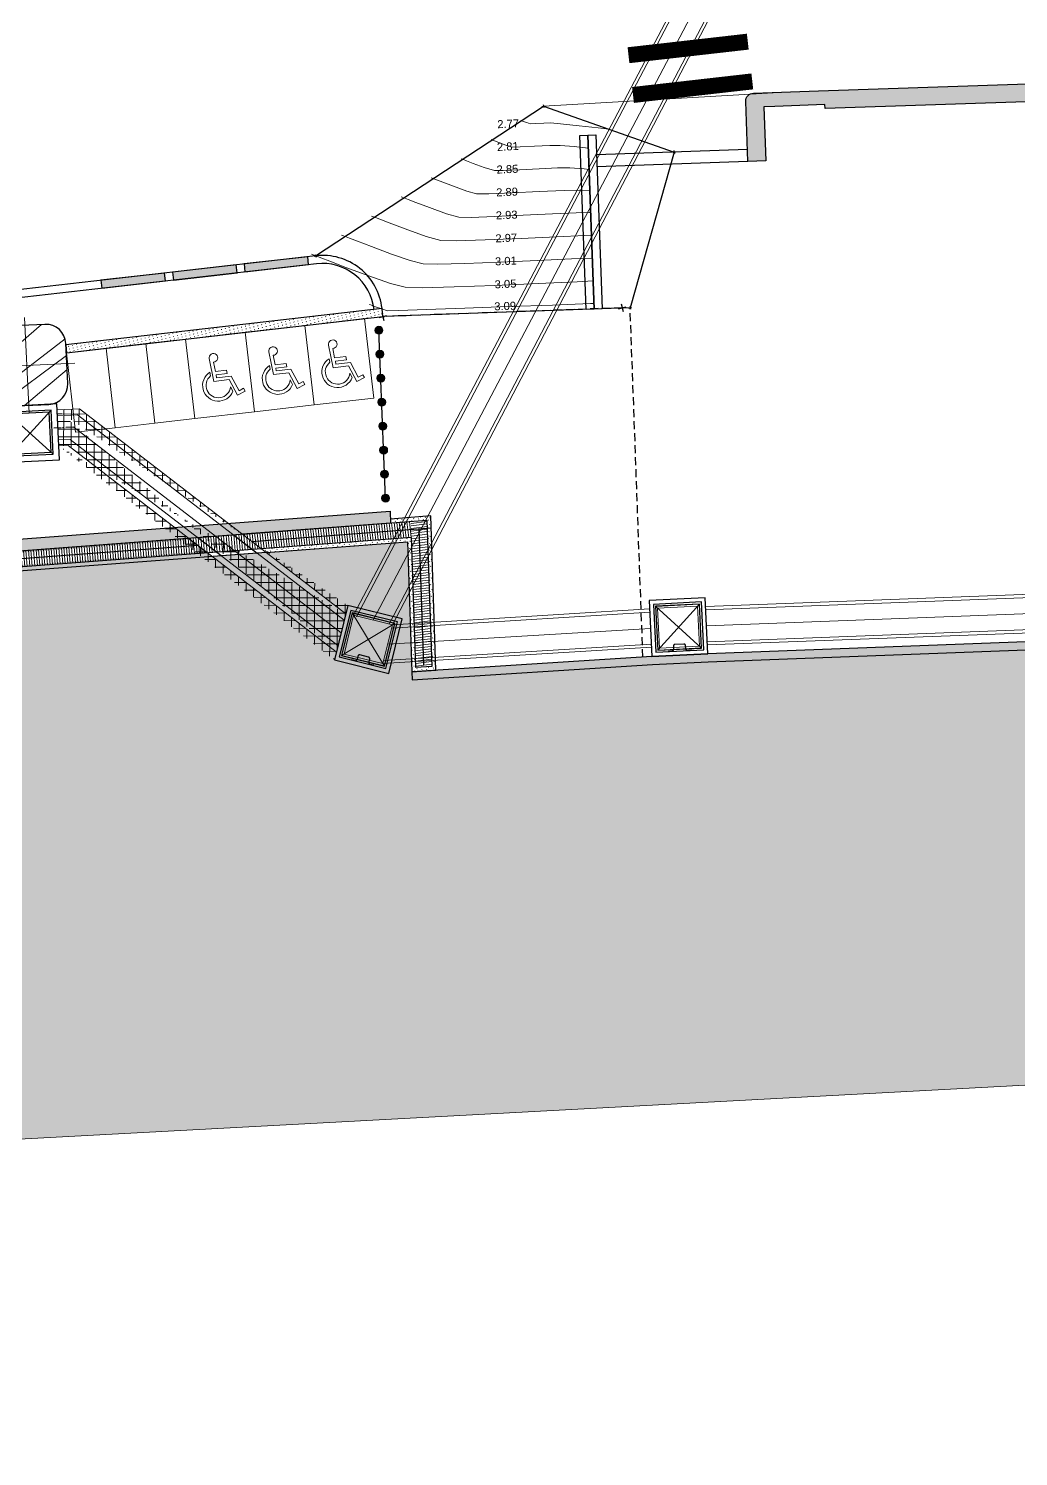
# Model space of a CAD drawing. Header units: millimetres. Extents: x -331961 to 300627, y -148243 to 59350.
# Drawn here: x -88141 to -63409, y -29328 to 6361 of the extents above; entities that cross this region are included whole.
import ezdxf

# ---------------------------------------------------------------- set-up
doc = ezdxf.new("R2010")
doc.units = ezdxf.units.MM
doc.header["$LTSCALE"] = 100
doc.header["$MEASUREMENT"] = 0
for name, pattern in [('Center', [40, 9.999999999999998, -4.999999999999999, 20, -4.999999999999999]), ('CENTERX2', [4, 2.5, -0.5, 0.5, -0.5]), ('DASHED', [0.75, 0.5, -0.25])]:
    doc.linetypes.add(name, pattern=pattern)
doc.layers.get('Defpoints').update_dxf_attribs({"color": 6})
for name, color, linetype, lineweight in [('1', 1, 'Continuous', 15), ('5', 5, 'Continuous', 18), ('8', 8, 'Continuous', 5), ('ARC-VIEW', 90, 'Continuous', 5), ('ARC_HATCH', 253, 'Continuous', 9), ('AXIS', 10, 'Center', 5), ('BOLLARD', 221, 'Continuous', 5), ('CON-VIEW', 90, 'Continuous', 30), ('Concrete cut', 4, 'Continuous', 9), ('HATCH', 8, 'Continuous', 9)]:
    doc.layers.add(name, color=color, linetype=linetype, lineweight=lineweight)
for name, color, linetype in [('4', 4, 'DASHED'), ('7', 7, 'Continuous'), ('DIM', 255, 'Continuous'), ('L1-DRAINAGE-TRANS_PIPE', 230, 'CENTERX2')]:
    doc.layers.add(name, color=color, linetype=linetype)
doc.styles.get("Standard").update_dxf_attribs({"font": 'arial.ttf'})
pattern_1 = [(46.90390696939673, (-65747.45755239739, -120.3926265118062), (-73.02088670063124, 68.32239827065185), [9.999999999999995, -59.99999999999997])]

# ---------------------------------------------------------------- blocks, each defined once
blk = doc.blocks.new('Manhole1.2')
at = {"flags": 128}
blk.add_lwpolyline([(-0.7000000015832484, -0.7000000010011718), (0.7000000004190952, -0.7000000000698492), (0.6999999994877726, 0.700000001816079), (-0.6999999999534339, 0.6999999998370185)], close=True, dxfattribs=at)
blk.add_lwpolyline([(-0.5500000005122274, -0.5500000005122274), (0.5500000005122274, -0.5499999993480742), (0.5500000007450581, 0.5500000005122274), (-0.5499999995809048, 0.5500000016763806)], close=True)
at = {"layer": '1'}
for p, q in [((-0.5499999995809048, 0.5500000016763806), (0.5500000005122274, -0.5499999993480742)), ((0.5500000007450581, 0.5500000005122274), (-0.5500000005122274, -0.5500000005122274))]:
    blk.add_line(p, q, dxfattribs=at)
at = {"layer": '4', "ltscale": 3}
blk.add_lwpolyline([(-0.4999999988358468, -0.4999999993015081), (0.5000000002328306, -0.4999999994179234), (0.4999999993015081, 0.5000000006984919), (-0.4999999993015081, 0.5000000006984919)], close=True, dxfattribs=at)
blk = doc.blocks.new('DRAINAGE')
at = {"layer": '8'}
h = blk.add_hatch(dxfattribs=at)
h.set_pattern_fill('ANSI37', color=256, scale=0.06000000000000005, angle=45)
h.set_pattern_definition([(90, (2.328306436538696e-10, -5.820766091346741e-11), (-0.1905000000000002, 2.775557561562891e-17), []), (180, (2.328306436538696e-10, -5.820766091346741e-11), (-9.020562075079397e-17, -0.1905000000000002), [])])
edge = h.paths.add_edge_path()
edge.add_line((100.6513862116262, 8.273962257895619), (100.7041732850496, 7.375424256717936))
edge.add_line((107.8944902198855, 3.210449766600505), (101.223316063683, 8.3061443838412))
edge.add_line((101.2233160636388, 8.306144383735955), (100.6611614162783, 8.276008186499924))
edge.add_line((107.6625902806409, 2.255067487829365), (100.9404547311303, 7.389688339250545))
edge.add_line((100.9404547300655, 7.389688338909764), (100.7093397751666, 7.377298641889751))
edge.add_line((107.6140903488267, 2.055257285188418), (107.944323262023, 3.415752129663705))
at = {"flags": 128}
for points in [[(116.8734936153051, 3.64479833515361), (115.4754767748527, 3.570307307003532), (115.5499678023625, 2.17229046637658), (116.9479846435133, 2.246781494759489)], [(109.3048181033228, 3.085519219224807), (107.9443465019576, 3.415847876574844), (107.6140178442001, 2.05537627520971), (108.9744894455653, 1.725047617801465)], [(107.7347892897669, 2.128957916400395), (108.9009078051895, 1.845819065580145), (109.184046654962, 3.011937580420636), (108.0179281404708, 3.295076431590132)], [(107.7951750138309, 2.165748735889792), (108.864116985118, 1.906204789469484), (109.1236609327607, 2.975146761280484), (108.0547189598437, 3.234690707991831)], [(115.6445053585339, 2.277469601714984), (116.8428055078257, 2.341319052793551), (116.7789560561068, 3.539619201503228), (115.5806559072807, 3.475769751064945)], [(115.6917741377838, 2.330059168394655), (116.7902159406804, 2.388587831810582), (116.731687278254, 3.487029635405634), (115.6332454739604, 3.428500971698668)]]:
    blk.add_lwpolyline(points, close=True, dxfattribs=at)
at = {"layer": '4', "ltscale": 10}
for points in [[(108.603251085151, 1.923951140372083), (108.5060745424125, 1.947546044364572, -0.414213562373095), (108.4766418868676, 1.995854623208288), (108.4970793370157, 2.080027067509945, 0.414213562373095), (108.467646681238, 2.128335645946208), (108.2493642608169, 2.181335605157074, 0.414213562373095), (108.2010556815658, 2.151902949612122), (108.1806182323489, 2.067730505485088, -0.414213562373095), (108.1323096528649, 2.038297850056551), (108.0351331105921, 2.061892753932625)], [(116.5352506842464, 2.330633808800485), (116.4353923387825, 2.325313021196052, -0.414213562373095), (116.3933206850197, 2.363128044293262), (116.388711921405, 2.449623414315283, 0.414213562373095), (116.3466402685735, 2.487438437470701), (116.1223338588607, 2.475486639596056, 0.414213562373095), (116.0845188354142, 2.433414985949639), (116.0891275994945, 2.346919616102241, -0.414213562373095), (116.0513125758152, 2.304847962514032), (115.9514542305842, 2.299527174851391)]]:
    blk.add_lwpolyline(points, format="xyb", dxfattribs=at)
at = {"layer": '8', "ltscale": 5}
for p, q in [((108.0915035398211, 3.174219593347516), (119.8598458485212, 25.7915086154826)), ((108.1624714406207, 3.137293217529077), (119.9308137483895, 25.75458223809255)), ((108.9922265873756, 2.975089732790366), (120.6013972896617, 25.4218407071894)), ((109.0632855698932, 2.938338940963149), (120.6957986820489, 25.43022330553504)), ((147.7922013474163, 4.716420902870595), (116.890400077682, 3.425354813225567)), ((147.7955408070702, 4.636490633711219), (116.8937395378016, 3.345424544066191)), ((147.8289353828877, 3.837187935539987), (116.9271341154817, 2.546121846127789)), ((147.8322748430073, 3.75725766614778), (116.9304735707119, 2.466191576211713))]:
    blk.add_line(p, q, dxfattribs=at)
at = {"layer": '8', "ltscale": 2}
for p, q in [((108.5774902999401, 3.056256026611663), (120.297217321815, 25.56028797087492)), ((107.7785402496811, 2.732758626516443), (101.0818853995297, 7.847916362399701)), ((147.8122380946297, 4.236839284538291), (116.9104368251283, 2.945773195067886)), ((115.5127222880255, 2.871298886020668), (108.9453568640165, 2.452495797595475))]:
    blk.add_line(p, q, dxfattribs=at)
at = {"layer": '8', "ltscale": 0.8}
for p, q in [((101.2233160636388, 8.306144383735955), (100.6611614164431, 8.276008186570834)), ((107.8944902198855, 3.210449766600505), (101.2233160636388, 8.30614438385237)), ((101.1761725069955, 8.15340170986019), (100.669191142777, 8.126223262632266)), ((107.8558402296621, 3.051219386572484), (101.1761725074612, 8.153401709976606)), ((100.9875982857775, 7.542431013134774), (100.7013100497425, 7.527083566354122)), ((107.7012402690016, 2.41429786675144), (100.9875982862432, 7.542431013251189)), ((100.9404547300655, 7.389688338909764), (100.7093397751451, 7.377298641949892)), ((107.6625902806409, 2.255067487829365), (100.9404547305312, 7.389688338909764))]:
    blk.add_line(p, q, dxfattribs=at)
at = {"layer": '8'}
for points in [[(108.0547189600766, 3.234690706070978), (107.7951750147622, 2.165748733561486), (108.8641169874463, 1.906204788305331), (108.9065878146794, 2.081122565607075), (109.1236609327607, 2.975146761047654)], [(115.6332454746589, 3.428500970010646), (115.6917741396464, 2.330059166648425), (116.7902159432415, 2.388587831752375), (116.7806385250296, 2.568332853901666), (116.731687278254, 3.487029635056388)]]:
    blk.add_lwpolyline(points, close=True, dxfattribs=at)
at = {"layer": '8', "flags": 128}
for points in [[(109.1176223598886, 2.971467679133639), (108.0583980418742, 3.22865213372279), (107.8012135874014, 2.169427815184463), (108.8604379051831, 1.912243360944558)], [(116.7269603998866, 3.48177067830693), (115.6385044313502, 3.423774092050735), (115.696501017781, 2.33531812322326), (116.7849569863174, 2.393314709712286)]]:
    blk.add_lwpolyline(points, close=True, dxfattribs=at)
at = {"layer": '8', "ltscale": 0.1, "flags": 128}
for points in [[(108.0547189603094, 3.234690708224662), (108.864116985118, 1.906204789236654)], [(115.6332454744261, 3.428500972047914), (116.7902159409132, 2.38858783186879)], [(116.731687278254, 3.487029635405634), (115.6917741377838, 2.330059168394655)], [(109.1236609327607, 2.975146761280484), (107.7951750138309, 2.165748735889792)]]:
    blk.add_lwpolyline(points, dxfattribs=at)
at = {"layer": '8', "ltscale": 5, "flags": 128}
for points in [[(109.043510024203, 2.856867561000399), (115.4919120683335, 3.280438024376053)], [(109.063285570126, 2.938338941021357), (115.4866684798617, 3.360265994444489)], [(108.8273324144538, 1.966675895266235), (115.5377361136489, 2.401849740825128)], [(108.8472058200277, 2.048132745199837), (115.5325589415152, 2.481682045967318)]]:
    blk.add_lwpolyline(points, dxfattribs=at)
at = {"layer": 'Concrete cut', "ltscale": 3}
for points in [[(116.6846089970786, 3.434450218570419), (115.6856445434969, 3.381222040508874), (115.7388524208218, 2.382638582901563), (116.7378168744035, 2.435866761137731)], [(109.0634605910163, 2.938310929865111), (108.0913243975956, 3.174349994049408), (107.8553753562737, 2.202584564336576), (108.8275115501601, 1.966545500385109)]]:
    blk.add_lwpolyline(points, close=True, dxfattribs=at)
at = {"layer": '4', "rotation": 3.068596315202203}
blk.add_blockref('Manhole1.2', (99.99155656783842, 7.690273610583972), dxfattribs=at)
blk = doc.blocks.new('bollard H')
at = {"layer": 'BOLLARD'}
h = blk.add_hatch(color=256, dxfattribs=at)
h.dxf.hatch_style = 1
h.set_gradient(color1=(128, 128, 128), tint=1, name='SPHERICAL')
edge = h.paths.add_edge_path()
edge.add_arc((0, 0), 0.09999999999999998, -7.830578339736268, 352.1694216602637)
blk.add_circle((1.164153218269348e-10, 0), 0.09999999999999998, dxfattribs=at)
blk = doc.blocks.new('*U31')
at = {"layer": 'BOLLARD', "rotation": 7.830578339736208}
blk.add_blockref('bollard H', (0, 0), dxfattribs=at)
blk = doc.blocks.new('*U32')
at = {"layer": 'BOLLARD', "rotation": 320.7731224971974}
blk.add_blockref('*U31', (0, 0), dxfattribs=at)
blk = doc.blocks.new('*U33')
at = {"layer": '7', "rotation": 167.6061784300707}
for p in [(610022.944650696, 1196806.994368521), (610023.5306679531, 1196806.865590517), (610024.1166852101, 1196806.736812512), (610024.7027024672, 1196806.608034508), (610025.2887197243, 1196806.479256503), (610025.8747369812, 1196806.350478499), (610026.4607542383, 1196806.221700494), (610027.0467714954, 1196806.09292249)]:
    blk.add_blockref('*U32', p, dxfattribs=at)
blk = doc.blocks.new('VD-10')
at = {"layer": 'HATCH', "ltscale": 0.5}
h = blk.add_hatch(dxfattribs=at)
h.set_pattern_fill('ANSI31', color=256, scale=0.1, angle=349.8311386906603, style=0)
h.set_pattern_definition([(34.83113869066036, (-605324.2970858506, -1193201.904153496), (-0.181343222383151, 0.2606163573064727), [])])
edge = h.paths.add_edge_path()
edge.add_line((-0.4998511469457299, -1.000000000232831), (0.5001488530542701, -1.000000000232831))
edge.add_arc((0.5001488530542701, -0.5000000002328306), 0.5, 270, 360)
edge.add_line((1.00014885305427, -0.5000000002328306), (1.00014885305427, 0.4999999997671694))
edge.add_arc((0.5001488530542701, 0.4999999997671694), 0.5, 0, 90)
edge.add_line((0.5001488530542701, 0.9999999997671694), (-0.4998511469457299, 0.9999999997671694))
edge.add_arc((-0.4998511469457299, 0.4999999997671694), 0.5, 90, 180)
edge.add_line((-0.9998511469457299, 0.4999999997671694), (-0.9998511469457299, -0.5000000002328306))
edge.add_arc((-0.4998511469457299, -0.5000000002328306), 0.5, 180, 270)
at = {"layer": 'AXIS', "ltscale": 3}
for p, q in [((0, 1.19999999976717), (0, -1.200000000232831)), ((-1.19985114694573, -3.783455851501278e-10), (1.20014885305427, -3.201379242372251e-10))]:
    blk.add_line(p, q, dxfattribs=at)
at = {"layer": 'AXIS', "ltscale": 200}
blk.add_line((3.923196345567703e-08, -1.000000000232831), (3.923196345567703e-08, -0.8256725680548698), dxfattribs=at)
at = {"layer": 'CON-VIEW', "flags": 128}
blk.add_lwpolyline([(-0.4998511469457299, -1.000000000232831), (0.5001488530542701, -1.000000000232831, 0.4142135623730833), (1.00014885305427, -0.5000000002328306), (1.00014885305427, 0.4999999997671694, 0.4142135623730953), (0.5001488530542701, 0.9999999997671694), (-0.4998511469457299, 0.9999999997671694, 0.4142135623731064), (-0.9998511469457299, 0.4999999997671694), (-0.9998511469457299, -0.5000000002328306, 0.414213562373095)], format="xyb", close=True, dxfattribs=at)
blk = doc.blocks.new('BIKE1X2')
at = {"layer": '8'}
blk.add_lwpolyline([(0, 0), (1, 0), (0.9999999999417923, 2), (5.820766091346741e-11, 1.999999999534339)], close=True, dxfattribs=at)
blk = doc.blocks.new('*U41')
at = {"layer": 'ARC-VIEW', "xscale": -1000, "yscale": 1000, "zscale": 1000, "rotation": 151.0973480734846}
blk.add_blockref('BIKE1X2', (45.60182464774698, 1117.103609023616), dxfattribs=at)
blk = doc.blocks.new('*U42')
at = {"layer": '1'}
for p in [(-1750.882784748635, 966.6485783731674), (-875.4413923743174, 483.3242891865837), (0, 0)]:
    blk.add_blockref('*U41', p, dxfattribs=at)
blk = doc.blocks.new('A$C0FC06FC7')
for p, q in [((983.3851591378625, 1690.137638702552), (815.1740707966674, 3614.509923201083)), ((756.3563808493491, 2170.667853023886), (729.5181748617615, 2477.702902098215)), ((1125.425375327206, 3293.325162950467), (1195.55609437378, 2492.087426296464)), ((2142.074701869598, 2492.087426296464), (1195.55609437378, 2492.087426296464)), ((2142.074701869598, 2210.798888226534), (2142.074701869598, 2492.087426296464)), ((2266.985708642489, 1690.137638702552), (983.3851591378625, 1690.137638702552)), ((1220.176711356937, 2210.798888226534), (1241.128520776721, 1971.42617683069)), ((2142.074701869598, 2210.798888226534), (1220.176711356937, 2210.798888226534)), ((2457.89475019995, 1971.42617683069), (1241.128520776721, 1971.42617683069)), ((2813.648920475709, 314.4029016760469), (2266.985708642489, 1690.137638702552)), ((2971.183033571317, 679.6829128209793), (2457.89475019995, 1971.42617683069)), ((2460.110276266671, 695.0653822780878), (2305.938593605271, 1083.054430542077)), ((3466.865685796103, 573.9657122679346), (2813.648920475709, 314.4029016760469)), ((3362.992736771441, 835.3727743882046), (2971.183033571317, 679.6829128209793)), ((3466.865685796103, 573.9657122679346), (3362.992736771441, 835.3727743882046))]:
    blk.add_line(p, q)
for centre, radius, start, end in [((1168.526288673485, 3645.39627497227), 354.699530072429, 263.0201249035503, 184.9955775546926), ((1305.825607820618, 1305.832760517049), 1305.913429766081, 116.1872388435257, 332.1153117835303), ((1305.825607820618, 1305.832760517049), 1024.624891668825, 122.4296591420526, 347.4422065025104)]:
    blk.add_arc(centre, radius, start, end)
blk = doc.blocks.new('rrrrrrrrrrr')
at = {"layer": '8'}
blk.add_lwpolyline([(-61.87889808206819, 2.794366705813445), (-61.87889808043838, 0.7943667056970298), (-60.37889808020554, 0.7943667067447677), (-60.37889808253385, 2.794366706977598)], close=True, dxfattribs=at)
at = {"layer": '8', "xscale": 0.0003000000000000001, "yscale": 0.0003000000000000001, "zscale": 0.0003000000000000001}
blk.add_blockref('A$C0FC06FC7', (-61.59170688106678, 1.157033304218203), dxfattribs=at)

msp = doc.modelspace()

# ---------------------------------------------------------------- hatches: boundary and pattern name
at = {"layer": '8'}
h = msp.add_hatch(dxfattribs=at)
h.set_pattern_fill('ACAD_ISO07W100', color=256, scale=19.99999999999999, angle=-30.34036801218192)
h.set_pattern_definition([(45.95199994079456, (-30463.33492560312, -2286.304720199842), (-71.8757591622539, 69.52607600641409), [9.999999999999991, -59.99999999999996])])
edge = h.paths.add_edge_path()
edge.add_line((-68243.35432385793, 4462.485909083014), (-69492.17484882358, 4416.820100579236))
edge.add_line((-69492.17484882358, 4416.820100579236), (-69767.32646462484, 4406.75844391447))
edge.add_line((-69767.32646462484, 4406.75844391447), (-69717.99116715614, 3057.660361595743))
edge.add_line((-69717.99116715614, 3057.660361595743), (-70167.6906085345, 3041.216134251328))
edge.add_line((-70167.6906085345, 3041.216134251328), (-70222.50759689102, 4540.213777449244))
edge.add_arc((-70022.64119276701, 4547.522711083267), 200.0000000208234, 92.09421027780252, 182.0943215916907, ccw=False)
edge.add_line((-70029.9497381018, 4747.389129406656), (-68405.2013036519, 4806.801550382224))
edge.add_line((-68405.2013036519, 4806.801550382224), (-56972.98907488468, 5186.812847642839))
edge.add_line((-56972.98907488468, 5186.812847642839), (-55871.82031465298, 5219.753630934923))
edge.add_line((-55871.82031465298, 5219.753630934923), (-44437.3352376977, 5523.785456335754))
edge.add_line((-44437.3352376977, 5523.785456335754), (-43336.00069970894, 5549.407187877805))
edge.add_line((-43336.00069970894, 5549.407187877805), (-39668.76774736913, 5622.945070271322))
edge.add_arc((-39660.74828417585, 5223.025468147632), 399.9999999408489, 0.9519499293995182, 91.14878045474, ccw=False)
edge.add_line((-39260.80349235423, 5229.671026621974), (-39240.88952851249, 4031.203523338074))
edge.add_line((-39240.88952851249, 4031.203523338074), (-39690.80173539766, 4022.181573679933))
edge.add_line((-39690.80173539766, 4022.181573679933), (-39709.90782956267, 5172.029635247425))
edge.add_line((-39709.90782956267, 5172.029635247425), (-43326.25668419129, 5099.512115791993))
edge.add_line((-43326.25668419129, 5099.512115791993), (-44426.12174708699, 5073.924570543255))
edge.add_line((-44426.12174708699, 5073.924570543255), (-55859.11213549203, 4769.932487590268))
edge.add_line((-55859.11213549203, 4769.932487590268), (-56958.78634794871, 4737.036412675719))
edge.add_line((-56958.78634794871, 4737.036412675719), (-68239.68165485177, 4362.054950381396))
edge.add_line((-68239.68165485177, 4362.054950381396), (-68243.35432385793, 4462.485909083014))
h = msp.add_hatch(dxfattribs=at)
h.set_pattern_fill('GRASS', color=256, scale=19.99999999999999, angle=-59.15736716496961)
h.set_pattern_definition([(108.0869078166089, (-69673.88392264955, -104960.760556712), (-452.9806150504673, 229.9403451485889), [95.2499999999999, -623.1704895999993]), (63.08690781660903, (-69673.88392264955, -104960.760556712), (-452.9806151043975, 229.9403451759646), [95.24999999999989, -412.7499999999995]), (153.086907816609, (-69673.88392264955, -104960.760556712), (-229.9403451759647, -452.9806151043973), [95.24999999999996, -412.7499999999998])])
h.paths.add_polyline_path([(-181745.8556679511, -9792.777163734369), (-181698.4874690217, -10381.63009800881), (-187187.6751566068, -10821.38328731156), (-187234.8990788136, -10234.32392061668)])
h.paths.add_polyline_path([(-187235.7846391385, -10223.31517310481), (-187247.8120094654, -10073.79814478109), (-181758.6243060756, -9634.045143075287), (-181745.8556679511, -9792.777163734369), (-187234.8990783524, -10234.32392049601)])
edge = h.paths.add_edge_path()
edge.add_line((71411.7486685433, -3307.393572120782), (72638.38262033963, -3352.245254105772))
edge.add_arc((73011.09496516269, 6840.942938841588), 10200.00000149208, 267.9059216275477, 313.3056848049394)
edge.add_line((80007.17865894712, -581.6450857362361), (83070.58435870003, 2305.736313318106))
edge.add_arc((86362.85902636405, -1187.246296408557), 4799.999999719546, 65.2419397845722, 133.305684611567, ccw=False)
edge.add_arc((84268.92153226421, -5727.667614810256), 9799.999997240935, 48.42824170532771, 65.24193944883137, ccw=False)
edge.add_arc((80951.12751548644, -9468.287999620341), 14799.99979705635, 16.508653375699225, 48.42820818455351, ccw=False)
edge.add_line((95141.02439202368, -5262.717808911635), (95332.82496384502, -5205.872379784414))
edge.add_line((95332.82496370026, -5205.872379877314), (95039.87272896868, -20178.53512651211))
edge.add_line((95039.87272899435, -20178.53512649369), (94266.5218397245, -20878.42276623294))
edge.add_line((94266.52184041333, -20878.42276633391), (61853.88423766301, -18726.00490841168))
edge.add_line((61853.88423694205, -18726.00490833446), (14676.48797250708, -17814.82779064884))
edge.add_line((14676.48797254707, -17814.8277905084), (-17714.13881107734, -17924.70763694105))
edge.add_line((-17714.13881099038, -17924.70763705985), (-46801.46107879968, -19162.4168368723))
edge.add_line((-46801.46107837046, -19162.41683681207), (-104370.4270289484, -22254.20941430812))
edge.add_line((-104370.4270295406, -22254.20941429649), (-119940.9600034628, -23282.93240850521))
edge.add_line((-119940.9600034239, -23282.93240856627), (-199150.1446159739, -29328.40944530354))
edge.add_line((-199150.1446157994, -29328.40944530701), (-199401.7970150339, -17785.01656578324))
edge.add_line((-199401.797014658, -17785.01656596214), (-199401.3194775268, -17776.94046713391))
edge.add_line((-199401.3194775032, -17776.94046696697), (-199201.6681947491, -17788.74577324244))
edge.add_line((-199201.6681952246, -17788.74577310207), (-199034.6606897555, -14964.31566458099))
edge.add_arc((-189251.747830666, -15542.7756764403), 9799.999999822847, 121.6163081606374, 176.6160618903435, ccw=False)
edge.add_line((-194389.185295012, -7197.313658258208), (-193361.7886346129, -6564.851838526141))
edge.add_line((-193361.788634671, -6564.851838576025), (-192011.9905727749, -6166.788361675135))
edge.add_line((-192011.9905727075, -6166.788361720071), (-187618.0592016581, -5757.918646382517))
edge.add_line((-187618.0592018147, -5757.918646505277), (-184043.1896735946, -5476.340046733327))
edge.add_arc((-183695.3980617217, -9762.251686369214), 4299.999719733618, 31.86657615177279, 94.63925199859699, ccw=False)
edge.add_line((-180043.4951134283, -7492.096969339298), (-179182.6166670357, -8876.956121237396))
edge.add_arc((-172612.5231442761, -5582.055347029382), 7350.000000212072, 206.6337569960937, 274.3148635188023)
edge.add_line((-172059.5281698229, -12911.22286858363), (-170803.6060452107, -12816.4619533419))
edge.add_line((-170803.6060453126, -12816.4619534456), (-170758.4667022052, -13414.72028470525))
edge.add_line((-170758.4667029908, -13414.72028457958), (-78670.39741443368, -6466.605147461145))
edge.add_line((-78670.3974136404, -6466.605147520342), (-78555.66611307277, -9918.034878945939))
edge.add_line((-78555.66611313913, -9918.034878928622), (-72552.12166984548, -9533.692410682474))
edge.add_line((-72552.12167027511, -9533.692410747666), (-71157.89610041166, -9464.98147288611))
edge.add_line((-71157.89610027778, -9464.981472846237), (-40271.79305163783, -8297.497479639307))
edge.add_line((-40271.79305212758, -8297.497479541198), (-38875.303282446, -8266.936059845757))
edge.add_line((-38875.30328198615, -8266.936060168286), (-15626.11752942274, -7899.88726911525))
edge.add_line((-15626.11752990657, -7899.8872689204), (-14227.85736125382, -7889.726757719618))
edge.add_line((-14227.85736108944, -7889.726757620723), (9280.757185969327, -7864.165078083926))
edge.add_line((9280.757185807452, -7864.165078237012), (10678.91004456265, -7870.060468401265))
edge.add_line((10678.91004526569, -7870.060468182579), (46407.18289997213, -8486.771546196484))
edge.add_line((46407.18289988744, -8486.771546379547), (47805.18760504067, -8525.82254901054))
edge.add_line((47805.18760511372, -8525.82254926089), (71191.22108209535, -9338.530405786762))
edge.add_line((71191.22108172067, -9338.530405466037), (71411.74866781285, -3307.393572125147))
h = msp.add_hatch(dxfattribs=at)
h.set_pattern_fill('ACAD_ISO07W100', color=256, scale=19.99999999999999, angle=-0.227746127211426)
h.set_pattern_definition([(74.88487575775906, (78946.69386945781, 41345.54238506578), (-96.54038324351524, 26.07593532733195), [9.999999999999993, -59.99999999999996])])
h.paths.add_polyline_path([(-84721.0243372327, 51.58767892877222), (-84743.75306203542, 250.2919945013127), (-86333.387587448, 68.4621954918257), (-86310.65886207041, -130.2421251055493)])
h.paths.add_polyline_path([(-82932.68549674295, 256.1462084028753), (-82955.41422180634, 454.8505240304512), (-84545.048747189, 273.0207249055675), (-84522.32002161047, 74.31640448383405)])
h.paths.add_polyline_path([(-81144.34665651387, 460.7047379320429), (-81167.0753813166, 659.4090535045543), (-82756.70990669914, 477.5792543796706), (-82733.98118135124, 278.8749338976049)])
h.paths.add_polyline_path([(-90086.04085847177, -562.0879094332631), (-90108.76958330453, -363.383593745355), (-91698.40410868707, -545.2133928702387), (-91675.67538333952, -743.9177133523044)])
h.paths.add_polyline_path([(-88297.70201801218, -357.5293798438215), (-88320.4307430454, -158.8250643316424), (-89910.06526842772, -340.6548634564679), (-89887.33654284955, -539.3591838781722)])
h.paths.add_polyline_path([(-97239.39621996973, -1380.322027209069), (-97262.12494503357, -1181.617711581523), (-98851.75947018538, -1363.447510646045), (-98829.03074480745, -1562.15183124342)])
h.paths.add_polyline_path([(-95451.05737971072, -1175.763497795298), (-95473.78610451333, -977.0591822227289), (-97063.42062989599, -1158.888981347642), (-97040.6919045482, -1357.593301829649)])
h.paths.add_polyline_path([(-93662.71853922098, -971.2049683211371), (-93685.44726402359, -772.5006527486257), (-95275.08178940613, -954.3304518735094), (-95252.35306382761, -1153.034772295214)])
h.paths.add_polyline_path([(-91874.379698731, -766.6464388470631), (-91897.10842376435, -567.9421233348548), (-93486.74294894631, -749.7719222840387), (-93464.0142235686, -948.4762428814138)])
h.paths.add_polyline_path([(-104374.5579963581, -1172.989916564664), (-104321.7123694997, -980.0978749707283), (-105864.8487029327, -557.332861267816), (-105917.6943297606, -750.2249029770028)])
h.paths.add_polyline_path([(-102638.5296213117, -1648.600556258403), (-102585.6839942229, -1455.708514604106), (-104128.8203278861, -1032.94350096141), (-104181.6659544839, -1225.835542610381)])
edge = h.paths.add_edge_path()
edge.add_line((-102439.6140404361, -1697.265985892736), (-102395.9735005754, -1502.085292091971))
edge.add_arc((-101348.6005472713, 3182.251363126416), 4800.000000291754, 257.396509260408, 276.1053352229167)
edge.add_line((-100838.0885751975, -1590.523252143874), (-100816.817242956, -1789.388861156971))
edge.add_arc((-101348.6005467603, 3182.251363999356), 5000.000001088091, 257.3965092550517, 276.105335216951, ccw=False)
h.paths.add_polyline_path([(-99027.73506045982, -1584.880556683202), (-99050.46378526266, -1386.176241110603), (-100640.0983106452, -1568.006040235545), (-100617.3695850665, -1766.71036065722)])
h.paths.add_polyline_path([(-107846.6147468818, -221.7686374132754), (-107793.7691197626, -28.87659587431699), (-109336.9054534563, 393.8884178836597), (-109389.7510800537, 200.9963762346597)])
h.paths.add_polyline_path([(-106110.5863716047, -697.3792770466534), (-106057.7407447465, -504.4872354527179), (-107600.8770781793, -81.7222217497474), (-107653.722704777, -274.6142633986601)])
edge = h.paths.add_edge_path()
edge.add_line((-111156.9261663677, 527.0468844814459), (-111141.0949599761, 327.6744366385683))
edge.add_line((-111141.0949600487, 327.6744365993945), (-110979.5152319087, 340.5047048998531))
edge.add_arc((-110599.5662839689, -4444.434038744133), 4799.999998401069, 77.72653144577038, 94.54005602162113, ccw=False)
edge.add_line((-109579.1922123047, 245.8577152984217), (-109536.6766253568, 441.2865384000179))
edge.add_arc((-110599.5662840379, -4444.434040364053), 5000.000000053945, 77.726531441869, 94.54005601900262)
edge.add_line((-110995.3464380393, 539.8771527984063), (-111156.926166434, 527.0468845516443))
h = msp.add_hatch(dxfattribs=at)
h.set_pattern_fill('ACAD_ISO07W100', color=256, scale=19.99999999999999, angle=-75.34036801218191)
h.set_pattern_definition([(284.6596319878181, (-1312188770.403647, 286822755.4258299), (96.74462990453938, 25.30763885931871), [9.999999999999996, -59.99999999999998])])
h.paths.add_polyline_path([(-79309.257020168, -637.8660241095349), (-87206.69531978399, -1541.211815588584), (-87197.31271883217, -1741.442723023792), (-79286.52829441254, -836.570339556085)])
h = msp.add_hatch(dxfattribs=at)
h.set_pattern_fill('ACAD_ISO07W100', color=256, scale=19.99999999999999, angle=-30.34036801218192)
h.set_pattern_definition(pattern_1)
h.paths.add_polyline_path([(-170796.0854063934, -12916.13741021717), (-170796.0997108843, -12916.13848960996), (-170818.6821364347, -12617.03099398813), (-79108.7814687239, -5697.403673505061), (-79097.81025550223, -5997.43287902631)])
h = msp.add_hatch(dxfattribs=at)
h.set_pattern_fill('ACAD_ISO07W100', color=256, scale=19.99999999999999, angle=-30.34036801218192)
h.set_pattern_definition([(49.48701519788535, (-164424.6090741308, -6057.737781372649), (-76.0258763254249, 64.96203605915682), [9.999999999999996, -59.99999999999998])])
h.paths.add_polyline_path([(-82324.23643928487, -6642.005853867973), (-78573.91777630174, -6359.041448157921), (-78465.79504314775, -9611.667258371337), (-78066.42400685442, -9586.09982033103), (-78187.99921631627, -5928.78694476586), (-79097.81025553239, -5997.432878911), (-79101.46727409097, -5897.424566997972), (-78091.48635480995, -5822.22269383166), (-77963.25734830787, -9679.699881136068), (-78562.31390485913, -9718.051038132835), (-78670.3974134099, -6466.605147459981), (-82205.2426574966, -6733.311918986612)])
h = msp.add_hatch(dxfattribs=at)
h.set_pattern_fill('ACAD_ISO07W100', color=256, scale=19.99999999999999, angle=-30.34036801218192)
h.set_pattern_definition(pattern_1)
h.paths.add_polyline_path([(-170792.3352130332, -12966.01251538226), (-170642.7474925932, -12954.72593379251), (-170642.7486890031, -12954.71008256567), (-84082.7104484716, -6423.689504480659), (-84142.00800358888, -6378.021431604982), (-170796.0997106233, -12916.13848966494)])
h.paths.add_polyline_path([(-170620.1774646897, -13253.85982679701), (-170769.7557085129, -13265.15761055838), (-170758.4667020079, -13414.72028456887), (-83549.03277681558, -6834.701909446565), (-83726.9253451234, -6697.697765981458)])
h = msp.add_hatch(dxfattribs=at)
h.set_pattern_fill('ACAD_ISO07W100', color=256, scale=19.99999999999999, angle=-30.34036801218192)
h.set_pattern_definition(pattern_1)
h.paths.add_polyline_path([(-38879.68335260591, -8066.980287534592), (-40279.34758616076, -8097.640208136698), (-71166.59747207898, -9265.16755144103), (-72564.89936349087, -9334.101001633593), (-78562.31390462839, -9718.051038072474), (-78555.66611241689, -9918.034878862876), (-72553.5860897007, -9533.786161747266), (-71157.89609975612, -9464.981472956191), (-40273.37994780345, -8297.557463791803), (-38875.30328126391, -8266.936060102598)])
at = {"layer": 'ARC_HATCH'}
h = msp.add_hatch(dxfattribs=at)
h.set_pattern_fill('ANSI31', color=256, scale=19.99999999999997, angle=-25.34036801218191)
h.set_pattern_definition([(96.9039069693967, (-59052.55706314149, 3010.658623241819), (-63.03957086960582, -7.632987919283837), [])])
h.paths.add_polyline_path([(-78587.21887236438, -5958.908371047), (-82798.6165496218, -6276.661525700503), (-82324.23644003691, -6642.00585381838), (-78573.91777630174, -6359.041448157921)])
h = msp.add_hatch(dxfattribs=at)
h.set_pattern_fill('ANSI31', color=256, scale=19.99999999999997, angle=64.65963198781807)
h.set_pattern_definition([(186.9039069693967, (-59052.55706314149, 3010.658623241819), (7.632987919283803, -63.03957086960583), [])])
h.paths.add_polyline_path([(-78187.99921654677, -5928.786944826221), (-78587.21887233423, -5958.908371162339), (-78573.91777630174, -6359.041448157921), (-78465.79504337825, -9611.667258431698), (-78066.42400708504, -9586.099820391304)])
h = msp.add_hatch(dxfattribs=at)
h.set_pattern_fill('ANSI31', color=256, scale=19.99999999999997, angle=-25.34036801218191)
h.set_pattern_definition([(94.7722538727885, (-13.63735279045068, -11321.18525033427), (-63.27986228582618, -5.282899685481678), [])])
h.paths.add_polyline_path([(-82324.23643948522, -6642.005854043644), (-82798.6165495615, -6276.66152593118), (-170895.8489301862, -12923.67007369571), (-170865.7539691805, -13322.5363334647)])

# ---------------------------------------------------------------- linework, layer by layer
at = {"layer": '4', "ltscale": 4}
for p, q in [((-73311.06923365488, -618.0648089301831), (-79286.52826639987, -836.5703364176734)), ((-72791.68405550125, -9348.619589673122), (-73110.90935020917, -618.7816515850427))]:
    msp.add_line(p, q, dxfattribs=at)
at = {"layer": '5'}
msp.add_line((-79108.7814687239, -5697.403673505061), (-79101.46743055107, -5897.420301367645), dxfattribs=at)
at = {"layer": '7', "flags": 128}
msp.add_lwpolyline([(-68243.35432385793, 4462.485909083014), (-69492.17484882358, 4416.820100579236), (-69767.32646462484, 4406.75844391447), (-69717.99116715614, 3057.660361595743), (-70167.6906085345, 3041.216134251328), (-70222.50759689102, 4540.213777449244, -0.4142141314043506), (-70029.9497381018, 4747.389129406656), (-68405.2013036519, 4806.801550382224), (-56972.98907488468, 5186.812847642839), (-55871.82031465298, 5219.753630934923), (-44437.3352376977, 5523.785456335754), (-43336.00069970894, 5549.407187877805), (-39668.76774736913, 5622.945070271322, -0.4152201086963251), (-39260.80349235423, 5229.671026621974), (-39240.88952851249, 4031.203523338074), (-39690.80173539766, 4022.181573679933), (-39709.90782956267, 5172.029635247425), (-43326.25668419129, 5099.512115791993), (-44426.12174708699, 5073.924570543255), (-55859.11213549203, 4769.932487590268), (-56958.78634794871, 4737.036412675719), (-68239.68165485177, 4362.054950381396)], format="xyb", close=True, dxfattribs=at)
for points in [[(-74369.15834160312, 3688.779838298185), (-74169.29192358826, 3696.088383754919), (-74010.33106142818, -651.0062143774121), (-74210.19747970358, -658.3147597790812)], [(-74169.2687509529, 3695.424504508701), (-73969.40233313863, 3702.733049789735), (-73810.44147100847, -644.361548227258), (-74010.30788905325, -651.6700935685076)], [(-82932.68549674295, 256.1462084028753), (-82955.41422180634, 454.8505240304512), (-84545.048747189, 273.0207249055675), (-84522.32002161047, 74.31640448383405)], [(-81144.34665651387, 460.7047379320429), (-81167.0753813166, 659.4090535045543), (-82756.70990669914, 477.5792543796706), (-82733.98118135124, 278.8749338976049)], [(-84721.0243372327, 51.58767892877222), (-84743.75306203542, 250.2919945013127), (-86333.387587448, 68.4621954918257), (-86310.65886207041, -130.2421251055493)], [(-79309.257020168, -637.8660241095349), (-87206.69531978399, -1541.211815588584), (-87197.31271883217, -1741.442723023792), (-79286.52829441254, -836.570339556085)], [(-83918.10942640598, -6361.128114747291), (-83022.5151255806, -6293.554843470105), (-82429.53990413563, -6750.235317899962), (-83325.13420196052, -6817.80859122632)]]:
    msp.add_lwpolyline(points, close=True, dxfattribs=at)
for points in [[(-70178.65400882391, 3341.015740352508), (-73951.13096961495, 3203.067004968558)], [(-70167.6906085345, 3041.216134251328), (-73940.16815148247, 2903.267377439915)], [(-170796.0854063934, -12916.13741021717), (-170796.0997108843, -12916.13848960996), (-170818.6821364347, -12617.03099398813), (-79108.7814687239, -5697.403673505061), (-79097.81025550223, -5997.43287902631), (-170796.0854066238, -12916.13741027747)], [(-82205.64132940152, -6733.341999218421), (-78670.39741361025, -6466.605147635681), (-78562.31390295352, -9718.051037880854), (-77963.25734853838, -9679.69988119643), (-78091.51957833522, -5821.223245974776), (-79101.46727409097, -5897.424566997972), (-79097.81025550223, -5997.43287902631), (-82798.61654959165, -6276.661525815842)], [(-82798.61654959165, -6276.661525815842), (-78187.99921628612, -5928.786944881198), (-78066.42400682427, -9586.09982044634), (-78465.7950431176, -9611.667258486676), (-78573.917776071, -6359.04144809756), (-82324.23643951537, -6642.005853928305)], [(-170796.0854063934, -12916.13741021717), (-84142.00800358888, -6378.021431604982)], [(-82205.64132937137, -6733.34199933373), (-171356.7613158884, -13459.92592039434)], [(-82324.23643948522, -6642.005854043644), (-170766.0009735408, -13315.00451525877)], [(-38879.68335260591, -8066.980287534592), (-40279.34758616076, -8097.640208136698), (-71166.59747207898, -9265.16755144103), (-72564.89936349087, -9334.101001633593), (-78562.31390462839, -9718.051038072474), (-78555.66611241689, -9918.034878862876), (-72553.5860897007, -9533.786161747266), (-71157.89609975612, -9464.981472956191), (-40273.37994780345, -8297.557463791803), (-38875.30328126391, -8266.936060102598), (-38879.68335260591, -8066.980287534592)]]:
    msp.add_lwpolyline(points, dxfattribs=at)
at = {"layer": '8', "const_width": 399.9999999999999}
for points in [[(-70171.19794332283, 6034.032777538203), (-73151.95754209731, 5694.809820949071)], [(-70058.1236243929, 5040.446244671824), (-73038.88322316762, 4701.22328808278)]]:
    msp.add_lwpolyline(points, dxfattribs=at)
at = {"layer": '8', "flags": 128}
msp.add_lwpolyline([(-69104.25385175447, 4781.736273504881), (-75277.48485165031, 4421.153989012615)], dxfattribs=at)
at = {"layer": '8'}
for points, elevation in [([(-75837.79058025964, 4063.227295172284), (-75819.67225984635, 4056.535674230719), (-75780.74070817686, 4041.944159258448), (-75695.81661403028, 4010.715800261154), (-75611.56767826469, 3983.401149481157), (-75486.25775903068, 3986.948334678746), (-75264.80654217652, 3997.302882864024), (-75096.93607845565, 4001.498043751781), (-74849.69742326695, 3978.044391837291), (-74384.99399622518, 3928.549120863201), (-73913.20595030498, 3877.095496500406), (-73644.71343823953, 3847.766783497209)], 2769.999999999999), ([(-76585.42245187156, 3585.635525698046), (-76549.43495131726, 3572.333727133431), (-76501.60813644552, 3553.952844146988), (-76391.83213126543, 3511.759555463155), (-76219.19147392455, 3448.084218290867), (-76057.01134246564, 3399.161834828672), (-75860.29658139043, 3400.848500280757), (-75501.7130990451, 3417.780025512911), (-75120.57697209145, 3435.958977101662), (-74856.20427617757, 3441.387921518733), (-74506.45442692563, 3410.138099968957), (-74157.49983053852, 3373.580437182478)], 2809.999999999999), ([(-74165.11816968501, 3642.348734421073), (-74167.32405668148, 3642.27322807975)], 2799.999999999999), ([(-77333.0571097536, 3108.041976655542), (-77276.26353460108, 3087.049779457244), (-77201.10711159837, 3058.165535090666), (-77028.6019604922, 2991.861795582896), (-76757.30949853628, 2891.800551195251), (-76502.4550064056, 2814.922520121065), (-76282.51126886543, 2814.422531822056), (-75871.75141189969, 2832.070000899635), (-75382.26517104311, 2856.602991753491), (-74926.1422800452, 2876.759569496382), (-74615.47247366875, 2881.277799345989), (-74256.01584920147, 2852.300110753335), (-74137.98973167781, 2840.03875935945)], 2849.999999999999), ([(-73938.86421820952, 2935.274212970573), (-73941.33545696491, 2935.189623818442)], 2849.999999999998), ([(-78080.84120119538, 2630.352968477586), (-78011.72324630152, 2605.015167044505), (-77945.46954397124, 2579.70108684586), (-77792.21958200145, 2520.540017903579), (-77527.76450772851, 2420.072927438974), (-77187.2165823374, 2298.302614437824), (-76947.8986703757, 2230.683205528883), (-76638.96229527926, 2229.684389392438), (-76060.80902519135, 2253.115091470361), (-75379.80814263143, 2286.093648782058), (-74762.32893081207, 2313.73839816582), (-74374.74067113013, 2321.167677057936), (-74118.30001162936, 2301.584989210241)], 2889.999999999999), ([(-78828.51604849799, 2152.733745999751), (-78740.8534639196, 2120.597708863468), (-78656.93210720236, 2088.533207071159), (-78462.8154888911, 2013.595853152772), (-78127.83906163531, 1886.337538597203), (-77696.47835629422, 1732.095142343285), (-77393.34233434591, 1646.443890936731), (-77085.1237314376, 1642.327442726295), (-76501.91380318382, 1661.396630803065), (-75779.45495075325, 1693.227846148744), (-75053.48957642773, 1727.397478345287), (-74459.76008177688, 1753.481918023259), (-74134.0088686212, 1761.057554885192), (-74098.42829326016, 1758.154120433202)], 2929.999999999999), ([(-79576.19089629175, 1675.114523516619), (-79469.98368124652, 1636.180250512087), (-79368.3946709854, 1597.365327521838), (-79133.4113958109, 1506.651688517246), (-78727.91361557238, 1352.602149870771), (-78205.74013019109, 1165.887670018099), (-77838.78599854675, 1062.20457628413), (-77456.607157388, 1056.902417285892), (-76730.65754525247, 1079.284174157219), (-75836.14344654093, 1117.114699994505), (-74948.27114480326, 1158.158849349042), (-74242.24692305585, 1190.181475678983), (-74077.84461789287, 1195.253398387955)], 2969.999999999999), ([(-73886.08694806672, 1506.508160031866), (-73889.08942153887, 1506.419953330565)], 2949.999999999998), ([(-80324.0578295762, 1197.372595452733), (-80207.53444639838, 1154.906834442343), (-80121.93765408185, 1122.391126436181), (-79925.9396128034, 1046.742436783941), (-79575.68127701711, 912.2707555454399), (-79074.7912161845, 725.656308180769), (-78607.33871578833, 564.4590967511758), (-78284.22966251697, 477.9652616919775), (-77923.51836891018, 470.1062729117402), (-77237.17797874555, 487.3656325288175), (-76360.39436806657, 520.8976166835346), (-75428.35341447091, 561.8565008630103), (-74576.24099460477, 601.3965606805868), (-74057.00158576819, 625.2600562428706)], 3009.999999999999), ([(-81071.76126923808, 719.7351079403015), (-80937.91215257207, 670.9551601918356), (-80839.63435394468, 633.622310342791), (-80614.59956594056, 546.7664073151827), (-80212.45110624377, 392.3729956651805), (-79637.35511040373, 178.1119633458147), (-79100.65038756351, -6.966316474048654), (-78729.67332648719, -106.2740529002331), (-78310.69896955218, -115.4670215414953), (-77511.4216970508, -96.04665143278544), (-76491.87927626201, -57.9994596070901), (-75412.10947452532, -11.31196286703926), (-74432.15005993261, 34.02932203479577), (-74036.06598002207, 52.73510855960194)], 3049.999999999999), ([(-73859.69831274927, 792.1251335651614), (-73862.96618458896, 792.0291301125835)], 2999.999999999998), ([(-73833.3096774019, 77.74210698308889), (-73836.84284209798, 77.64190728400717)], 3049.999999999998), ([(-79622.87659741216, -532.8401265288994), (-79611.26361576677, -537.1325488519215), (-79568.9027223473, -553.4127590977878), (-79471.67254618986, -590.7839576728584), (-79318.76224985614, -647.1821136458602), (-79175.11699068791, -690.5133675527759), (-78893.82661904488, -685.0286835093284), (-78203.14810711471, -662.7811680794985), (-77240.74494733126, -629.1655769609206), (-76144.28063166665, -589.5766657301283), (-75051.41865344788, -549.4091904413945), (-74099.82250309258, -514.057906018541), (-74015.45527629624, -510.9047543140478)], 3089.999999999999)]:
    msp.add_lwpolyline(points, dxfattribs=dict(at, elevation=elevation))
at = {"layer": '8', "ltscale": 5, "flags": 128}
msp.add_lwpolyline([(95332.83799178782, -5205.206567468238), (95039.87272968632, -20178.53512631264), (94266.52184035303, -20878.42276610326), (61853.88423763402, -18726.00490815347), (14676.48797329958, -17814.82779055805), (-17714.13881006744, -17924.70763681849), (-46801.46107813995, -19162.41683675174), (-104370.4270288184, -22254.20941423081), (-119940.9600027015, -23282.93240850052), (-199150.1446153382, -29328.40944518635), (-199401.7970142268, -17785.01656572614), (-199401.3194775333, -17776.94046685164)], dxfattribs=at)
at = {"layer": 'Defpoints'}
for p, q in [((-75312.98599500558, 4412.293834463577, 2739.999999999999), (-75241.98386592988, 4430.867436354107, 2739.999999999999)), ((-75286.77173132764, 4457.081700092298, 2739.999999999999), (-75268.19812937675, 4386.079570785747, 2739.999999999999)), ((-72047.4430105798, 3264.666130755621, 2799.999999999999), (-71976.44088150398, 3283.239732646209, 2799.999999999999)), ((-72021.22874713282, 3309.45399632398, 2799.999999999999), (-72002.65514518204, 3238.451867017488, 2799.999999999999)), ((-80977.75816137518, 717.5932170425949, 3049.999999999999), (-80959.18455942429, 646.591087736102, 3049.999999999999)), ((-81003.97242505313, 672.8053514139319, 3049.999999999999), (-80932.97029574658, 691.3789533648232, 3049.999999999999)), ((-73403.6521129713, -643.5864568808756, 3099.999999999999), (-73210.85637561709, -593.1525992146344, 3099.999999999999)), ((-73332.4711731273, -521.9716593705234, 3099.999999999999), (-73282.03731546097, -714.7673967248993, 3099.999999999999)), ((-73146.39977256709, -628.6972654973506, 3099.999999999999), (-73075.3976434914, -610.1236636068206, 3099.999999999999)), ((-73120.18550912, -583.9093999290199, 3099.999999999999), (-73101.6119071691, -654.9115292355127, 3099.999999999999)), ((-79382.87577568379, -861.7901249652205, 2799.999999999999), (-79190.08003832935, -811.3562672989501, 2799.999999999999)), ((-79321.97897113825, -845.8599972174852, 3099.999999999999), (-79250.97684206231, -827.2863953269843, 3099.999999999999)), ((-79311.6948358398, -740.1753274549264, 2799.999999999999), (-79261.26097817346, -932.9710648092441, 2799.999999999999)), ((-79295.76470769092, -801.0721316491254, 3099.999999999999), (-79277.19110574014, -872.0742609556473, 3099.999999999999)), ((-79221.59993803315, -5375.690682887391), (-79387.65336041886, -1178.86996568524))]:
    msp.add_line(p, q, dxfattribs=at)
for points in [[(-79309.257020168, -637.8660241095349, 0.4148801722675359), (-80968.37106615573, 682.137778939039), (-100803.1111345011, -1586.65221158124, -0.09561307275148422), (-102616.8955855112, -1447.157637777069), (-109278.4256181569, 377.8670019684359, 0.08687820854480614), (-110995.346438561, 539.8771529084188)], [(-79507.96164660656, -660.5947852568934, 0.414956333236022), (-80945.64234040014, 483.4334634924599), (-100780.3824092067, -1785.356527148484, -0.09561307275835232), (-102669.7412121086, -1640.049679425982), (-109331.2712447245, 184.9749602041265, 0.08687820854520716), (-110979.5152325031, 340.5047050813446)]]:
    msp.add_lwpolyline(points, format="xyb", dxfattribs=at)
at = {"layer": 'Defpoints', "flags": 128}
for points in [[(-84142.0080026252, -6378.021432461916), (-83667.62782243115, -6743.3658138233)], [(-82561.42649378593, -6459.333689979423), (-78081.54375529138, -6121.323126154981)], [(-78267.7714742372, -9548.887579339906), (-78380.95851386129, -6143.914197664853)], [(-83904.818010355, -6560.693547815637), (-170880.8016550812, -13123.10048053498)]]:
    msp.add_lwpolyline(points, dxfattribs=at)
at = {"layer": 'Defpoints'}
msp.add_polyline3d([(-80968.47136039974, 682.0921523893776, 3049.999999999999), (-75277.48493035219, 4421.580635438993, 2739.999999999999), (-72011.94194615737, 3273.952931670705, 2799.999999999999), (-73110.89870814444, -619.4104645822663, 3099.999999999999), (-79286.47790671559, -836.5731963024009, 3099.999999999999)], dxfattribs=at)
at = {"layer": 'L1-DRAINAGE-TRANS_PIPE', "ltscale": 0.8}
msp.add_line((-87010.30737349915, -3601.010627275507), (-87509.6929012416, -3625.791565701482), dxfattribs=at)

# ---------------------------------------------------------------- block references
at = {"layer": '1', "rotation": 215.4281222303019}
msp.add_blockref('*U42', (-86586.90711558773, -2678.141714443802, 0.00940633589072906), dxfattribs=at)
at = {"layer": '1', "xscale": 999.9999999999992, "yscale": 999.9999999999992, "zscale": 999.9999999999992, "rotation": 6.525397707479691}
for p in [(-20930.88317969209, 3025.832384168258, -0.006135191785897943), (-19440.60081342352, 3196.297825966205, -0.006135191785897956), (-22421.16554610129, 2855.366941963963, -0.006135191785897937)]:
    msp.add_blockref('rrrrrrrrrrr', p, dxfattribs=at)
at = {"layer": '7'}
for name, p, xscale, yscale, zscale, rotation in [('DRAINAGE', (-188122.5889806474, -11047.0736631098), 999.9999999999995, 999.9999999999995, 999.9999999999995, 359.7722538728106), ('*U33', (-1312308288.813875, 287279669.1828456), 999.9999999999997, 999.9999999999997, 999.9999999999997, 284.6596319878181)]:
    msp.add_blockref(name, p, dxfattribs=dict(at, xscale=xscale, yscale=yscale, zscale=zscale, rotation=rotation))
at = {"layer": 'DIM', "xscale": 1000.000000000001, "yscale": 1000.000000000001, "zscale": 1000.000000000001, "rotation": 2.682855018396167}
msp.add_blockref('VD-10', (-88183.80515923386, -2056.299682336161), dxfattribs=at)

# ---------------------------------------------------------------- texts
at = {"layer": '8', "char_height": 199.9999999999999, "attachment_point": 5}
for s, insert, rotation in [('2.77', (-76157.30653305631, 3981.876029698644, 2769.999999999999), 2.6770687012821823), ('2.81', (-76166.80219218181, 3413.181358725735, 2809.999999999999), 2.7307524710232207), ('2.85', (-76176.27961118368, 2845.57908670514, 2849.999999999999), 2.530317953260498), ('2.89', (-76185.81377262017, 2274.578483159799, 2889.999999999999), 2.5634392865756706), ('2.93', (-76195.40391661739, 1700.22509265432, 2929.999999999999), 2.694800552051941), ('2.97', (-76204.99349857646, 1125.905379094096, 2969.999999999999), 2.6467584528338), ('3.01', (-76214.58671952039, 551.3677038109163, 3009.999999999999), 2.6567558419995607), ('3.05', (-76224.17723021831, -23.00765981760924, 3049.999999999999), 2.6491023854323816), ('3.09', (-76233.39864523325, -575.2778578816215, 3089.999999999999), 2.104923926826573)]:
    msp.add_mtext(s, dxfattribs=dict(at, insert=insert, rotation=rotation))

doc.saveas('drawing.dxf')
